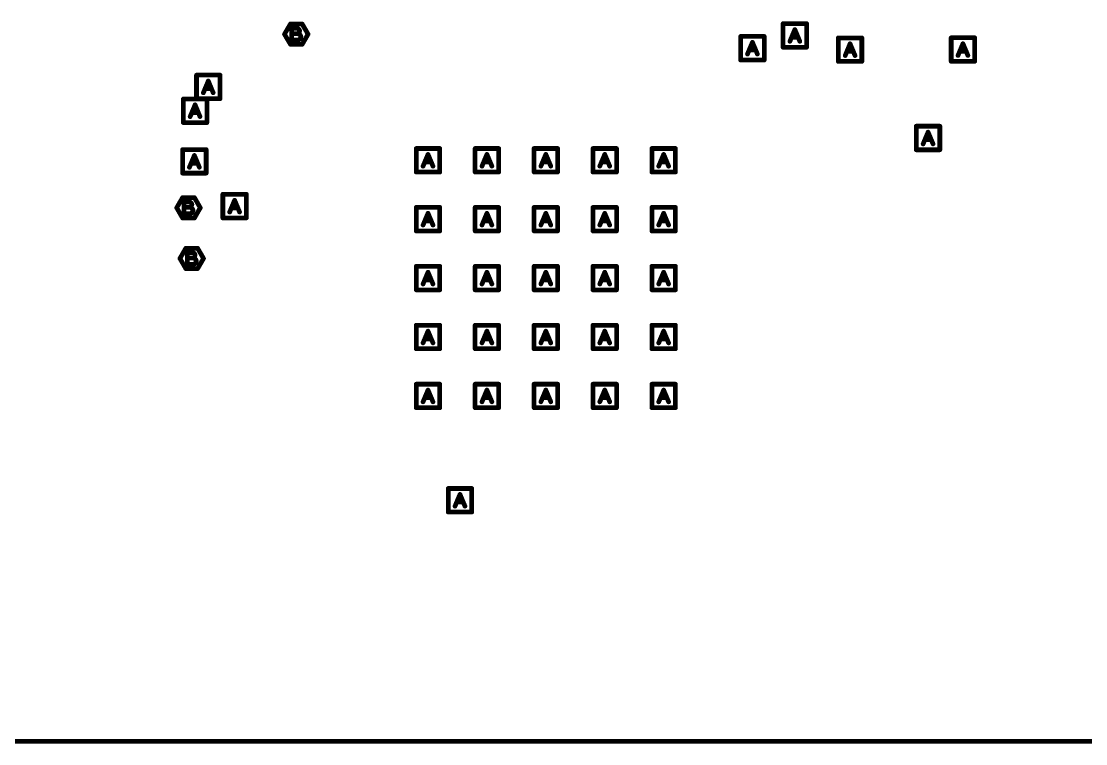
# Model space of a CAD drawing. Extents: x -14.2 to 19.9, y -5.2 to 16.9.
# Drawn here: x 1.063 to 2.418, y -0.003 to 0.917 of the extents above; entities that cross this region are included whole.
import ezdxf

# ---------------------------------------------------------------- set-up
doc = ezdxf.new("R2010")
doc.units = 0
doc.layers.get('0').update_dxf_attribs({"linetype": 'CONTINUOUS'})
doc.layers.add('FAB', color=2, linetype='CONTINUOUS')

# ---------------------------------------------------------------- blocks, each defined once
blk = doc.blocks.new('ROUND_1')
at = {"const_width": 0.003}
blk.add_lwpolyline([(-0.0015, 0, 1), (0.0015, 0, 1)], format="xyb", close=True, dxfattribs=at)

msp = doc.modelspace()

# ---------------------------------------------------------------- linework, layer by layer
at = {"layer": 'FAB', "const_width": 0.006}
for points in [[(1.3984, 0.9002), (1.406, 0.9132)], [(1.406, 0.9132), (1.4209, 0.9132)], [(1.4144, 0.9077), (1.4077, 0.9077)], [(1.4077, 0.9077), (1.4077, 0.8928)], [(1.4162, 0.907), (1.4144, 0.9077)], [(1.4172, 0.906), (1.4162, 0.907)], [(1.4177, 0.9045), (1.4172, 0.906)], [(1.4209, 0.9132), (1.4284, 0.9002)], [(2.0331, 0.8836), (2.0331, 0.9136)], [(2.0331, 0.9136), (2.0631, 0.9136)], [(2.0418, 0.8911), (2.0481, 0.9061)], [(2.0481, 0.9061), (2.0544, 0.8911)], [(2.0631, 0.9136), (2.0631, 0.8836)], [(1.406, 0.8873), (1.3984, 0.9002)], [(1.4154, 0.9008), (1.4077, 0.9008)], [(1.4077, 0.8928), (1.416, 0.8928)], [(1.4154, 0.9008), (1.4164, 0.9015)], [(1.4172, 0.9002), (1.4154, 0.9008)], [(1.416, 0.8928), (1.4177, 0.8937)], [(1.4164, 0.9015), (1.4172, 0.9027)], [(1.4172, 0.9027), (1.4177, 0.9045)], [(1.4187, 0.8987), (1.4172, 0.9002)], [(1.4177, 0.8937), (1.4187, 0.8952)], [(1.4192, 0.897), (1.4187, 0.8987)], [(1.4187, 0.8952), (1.4192, 0.897)], [(1.4284, 0.9002), (1.4209, 0.8873)], [(1.9791, 0.8673), (1.9791, 0.8973)], [(1.9791, 0.8973), (2.0091, 0.8973)], [(2.0091, 0.8973), (2.0091, 0.8673)], [(2.0521, 0.8964), (2.0441, 0.8964)], [(2.1034, 0.8655), (2.1034, 0.8955)], [(2.1034, 0.8955), (2.1334, 0.8955)], [(2.1334, 0.8955), (2.1334, 0.8655)], [(2.2471, 0.8657), (2.2471, 0.8956)], [(2.2471, 0.8956), (2.2771, 0.8956)], [(2.2771, 0.8956), (2.2771, 0.8657)], [(1.4209, 0.8873), (1.406, 0.8873)], [(1.9878, 0.8749), (1.9941, 0.8899)], [(1.9981, 0.8801), (1.9901, 0.8801)], [(1.9941, 0.8899), (2.0004, 0.8749)], [(2.0631, 0.8836), (2.0331, 0.8836)], [(2.1122, 0.873), (2.1184, 0.888)], [(2.1224, 0.8782), (2.1144, 0.8782)], [(2.1184, 0.888), (2.1247, 0.873)], [(2.2558, 0.8731), (2.2621, 0.8881)], [(2.2661, 0.8784), (2.2581, 0.8784)], [(2.2621, 0.8881), (2.2684, 0.8731)], [(2.0091, 0.8673), (1.9791, 0.8673)], [(2.1334, 0.8655), (2.1034, 0.8655)], [(2.2771, 0.8657), (2.2471, 0.8657)], [(1.2864, 0.8181), (1.2864, 0.8481)], [(1.2864, 0.8481), (1.3164, 0.8481)], [(1.2951, 0.8256), (1.3014, 0.8406)], [(1.3014, 0.8406), (1.3076, 0.8256)], [(1.3164, 0.8481), (1.3164, 0.8181)], [(1.3054, 0.8308), (1.2974, 0.8308)], [(1.2696, 0.7877), (1.2696, 0.8177)], [(1.2696, 0.8177), (1.2996, 0.8177)], [(1.2783, 0.7953), (1.2846, 0.8103)], [(1.2846, 0.8103), (1.2908, 0.7953)], [(1.3164, 0.8181), (1.2864, 0.8181)], [(1.2996, 0.8177), (1.2996, 0.7877)], [(1.2886, 0.8005), (1.2806, 0.8005)], [(1.2996, 0.7877), (1.2696, 0.7877)], [(2.2027, 0.753), (2.2027, 0.7831)], [(2.2027, 0.7831), (2.2327, 0.7831)], [(2.2327, 0.7831), (2.2327, 0.753)], [(2.2114, 0.7605), (2.2177, 0.7755)], [(2.2177, 0.7755), (2.224, 0.7605)], [(2.2217, 0.7658), (2.2137, 0.7658)], [(1.2687, 0.7233), (1.2687, 0.7533)], [(1.2687, 0.7533), (1.2987, 0.7533)], [(1.2774, 0.7308), (1.2837, 0.7458)], [(1.2837, 0.7458), (1.29, 0.7308)], [(1.2987, 0.7533), (1.2987, 0.7233)], [(1.5661, 0.7247), (1.5661, 0.7547)], [(1.5661, 0.7547), (1.5961, 0.7547)], [(1.5748, 0.7322), (1.5811, 0.7472)], [(1.5811, 0.7472), (1.5874, 0.7322)], [(1.5961, 0.7547), (1.5961, 0.7247)], [(1.6411, 0.7247), (1.6411, 0.7547)], [(1.6411, 0.7547), (1.6711, 0.7547)], [(1.6498, 0.7322), (1.6561, 0.7472)], [(1.6561, 0.7472), (1.6624, 0.7322)], [(1.6711, 0.7547), (1.6711, 0.7247)], [(1.7161, 0.7247), (1.7161, 0.7547)], [(1.7161, 0.7547), (1.7461, 0.7547)], [(1.7248, 0.7322), (1.7311, 0.7472)], [(1.7311, 0.7472), (1.7374, 0.7322)], [(1.7461, 0.7547), (1.7461, 0.7247)], [(1.7911, 0.7247), (1.7911, 0.7547)], [(1.7911, 0.7547), (1.8211, 0.7547)], [(1.7998, 0.7322), (1.8061, 0.7472)], [(1.8061, 0.7472), (1.8124, 0.7322)], [(1.8211, 0.7547), (1.8211, 0.7247)], [(1.8661, 0.7247), (1.8661, 0.7547)], [(1.8661, 0.7547), (1.8961, 0.7547)], [(1.8748, 0.7322), (1.8811, 0.7472)], [(1.8811, 0.7472), (1.8874, 0.7322)], [(1.8961, 0.7547), (1.8961, 0.7247)], [(2.2327, 0.753), (2.2027, 0.753)], [(1.2877, 0.736), (1.2797, 0.736)], [(1.5851, 0.7374), (1.5771, 0.7374)], [(1.6601, 0.7374), (1.6521, 0.7374)], [(1.7351, 0.7374), (1.7271, 0.7374)], [(1.8101, 0.7374), (1.8021, 0.7374)], [(1.8851, 0.7374), (1.8771, 0.7374)], [(1.2987, 0.7233), (1.2687, 0.7233)], [(1.5961, 0.7247), (1.5661, 0.7247)], [(1.6711, 0.7247), (1.6411, 0.7247)], [(1.7461, 0.7247), (1.7161, 0.7247)], [(1.8211, 0.7247), (1.7911, 0.7247)], [(1.8961, 0.7247), (1.8661, 0.7247)], [(1.2612, 0.6792), (1.2687, 0.6922)], [(1.2687, 0.6922), (1.2837, 0.6922)], [(1.2837, 0.6922), (1.2912, 0.6792)], [(1.3199, 0.6663), (1.3199, 0.6964)], [(1.3199, 0.6964), (1.3499, 0.6964)], [(1.3286, 0.6738), (1.3349, 0.6888)], [(1.3349, 0.6888), (1.3412, 0.6738)], [(1.3499, 0.6964), (1.3499, 0.6663)], [(1.2687, 0.6662), (1.2612, 0.6792)], [(1.2772, 0.6867), (1.2705, 0.6867)], [(1.2705, 0.6867), (1.2705, 0.6717)], [(1.2782, 0.6797), (1.2705, 0.6797)], [(1.279, 0.686), (1.2772, 0.6867)], [(1.2782, 0.6797), (1.2792, 0.6805)], [(1.2799, 0.6792), (1.2782, 0.6797)], [(1.2799, 0.685), (1.279, 0.686)], [(1.2792, 0.6805), (1.2799, 0.6817)], [(1.2805, 0.6835), (1.2799, 0.685)], [(1.2799, 0.6817), (1.2805, 0.6835)], [(1.2814, 0.6777), (1.2799, 0.6792)], [(1.2819, 0.676), (1.2814, 0.6777)], [(1.2814, 0.6742), (1.2819, 0.676)], [(1.2912, 0.6792), (1.2837, 0.6662)], [(1.3389, 0.6791), (1.3309, 0.6791)], [(1.5661, 0.6497), (1.5661, 0.6797)], [(1.5661, 0.6797), (1.5961, 0.6797)], [(1.5961, 0.6797), (1.5961, 0.6497)], [(1.6411, 0.6497), (1.6411, 0.6797)], [(1.6411, 0.6797), (1.6711, 0.6797)], [(1.6711, 0.6797), (1.6711, 0.6497)], [(1.7161, 0.6497), (1.7161, 0.6797)], [(1.7161, 0.6797), (1.7461, 0.6797)], [(1.7461, 0.6797), (1.7461, 0.6497)], [(1.7911, 0.6497), (1.7911, 0.6797)], [(1.7911, 0.6797), (1.8211, 0.6797)], [(1.8211, 0.6797), (1.8211, 0.6497)], [(1.8661, 0.6497), (1.8661, 0.6797)], [(1.8661, 0.6797), (1.8961, 0.6797)], [(1.8961, 0.6797), (1.8961, 0.6497)], [(1.2837, 0.6662), (1.2687, 0.6662)], [(1.2705, 0.6717), (1.2787, 0.6717)], [(1.2787, 0.6717), (1.2805, 0.6727)], [(1.2805, 0.6727), (1.2814, 0.6742)], [(1.3499, 0.6663), (1.3199, 0.6663)], [(1.5748, 0.6572), (1.5811, 0.6722)], [(1.5851, 0.6624), (1.5771, 0.6624)], [(1.5811, 0.6722), (1.5874, 0.6572)], [(1.6498, 0.6572), (1.6561, 0.6722)], [(1.6601, 0.6624), (1.6521, 0.6624)], [(1.6561, 0.6722), (1.6624, 0.6572)], [(1.7248, 0.6572), (1.7311, 0.6722)], [(1.7351, 0.6624), (1.7271, 0.6624)], [(1.7311, 0.6722), (1.7374, 0.6572)], [(1.7998, 0.6572), (1.8061, 0.6722)], [(1.8101, 0.6624), (1.8021, 0.6624)], [(1.8061, 0.6722), (1.8124, 0.6572)], [(1.8748, 0.6572), (1.8811, 0.6722)], [(1.8851, 0.6624), (1.8771, 0.6624)], [(1.8811, 0.6722), (1.8874, 0.6572)], [(1.5961, 0.6497), (1.5661, 0.6497)], [(1.6711, 0.6497), (1.6411, 0.6497)], [(1.7461, 0.6497), (1.7161, 0.6497)], [(1.8211, 0.6497), (1.7911, 0.6497)], [(1.8961, 0.6497), (1.8661, 0.6497)], [(1.2653, 0.6147), (1.2728, 0.6277)], [(1.2728, 0.6277), (1.2878, 0.6277)], [(1.2813, 0.6222), (1.2746, 0.6222)], [(1.2746, 0.6222), (1.2746, 0.6072)], [(1.2831, 0.6215), (1.2813, 0.6222)], [(1.2841, 0.6205), (1.2831, 0.6215)], [(1.2846, 0.619), (1.2841, 0.6205)], [(1.2878, 0.6277), (1.2953, 0.6147)], [(1.2728, 0.6018), (1.2653, 0.6147)], [(1.2823, 0.6153), (1.2746, 0.6153)], [(1.2746, 0.6072), (1.2828, 0.6072)], [(1.2823, 0.6153), (1.2833, 0.616)], [(1.2841, 0.6147), (1.2823, 0.6153)], [(1.2828, 0.6072), (1.2846, 0.6082)], [(1.2833, 0.616), (1.2841, 0.6172)], [(1.2841, 0.6172), (1.2846, 0.619)], [(1.2856, 0.6132), (1.2841, 0.6147)], [(1.2846, 0.6082), (1.2856, 0.6097)], [(1.2861, 0.6115), (1.2856, 0.6132)], [(1.2856, 0.6097), (1.2861, 0.6115)], [(1.2953, 0.6147), (1.2878, 0.6018)], [(1.2878, 0.6018), (1.2728, 0.6018)], [(1.5661, 0.5747), (1.5661, 0.6047)], [(1.5661, 0.6047), (1.5961, 0.6047)], [(1.5748, 0.5822), (1.5811, 0.5972)], [(1.5811, 0.5972), (1.5874, 0.5822)], [(1.5961, 0.6047), (1.5961, 0.5747)], [(1.6411, 0.5747), (1.6411, 0.6047)], [(1.6411, 0.6047), (1.6711, 0.6047)], [(1.6498, 0.5822), (1.6561, 0.5972)], [(1.6561, 0.5972), (1.6624, 0.5822)], [(1.6711, 0.6047), (1.6711, 0.5747)], [(1.7161, 0.5747), (1.7161, 0.6047)], [(1.7161, 0.6047), (1.7461, 0.6047)], [(1.7248, 0.5822), (1.7311, 0.5972)], [(1.7311, 0.5972), (1.7374, 0.5822)], [(1.7461, 0.6047), (1.7461, 0.5747)], [(1.7911, 0.5747), (1.7911, 0.6047)], [(1.7911, 0.6047), (1.8211, 0.6047)], [(1.7998, 0.5822), (1.8061, 0.5972)], [(1.8061, 0.5972), (1.8124, 0.5822)], [(1.8211, 0.6047), (1.8211, 0.5747)], [(1.8661, 0.5747), (1.8661, 0.6047)], [(1.8661, 0.6047), (1.8961, 0.6047)], [(1.8748, 0.5822), (1.8811, 0.5972)], [(1.8811, 0.5972), (1.8874, 0.5822)], [(1.8961, 0.6047), (1.8961, 0.5747)], [(1.5851, 0.5874), (1.5771, 0.5874)], [(1.6601, 0.5874), (1.6521, 0.5874)], [(1.7351, 0.5874), (1.7271, 0.5874)], [(1.8101, 0.5874), (1.8021, 0.5874)], [(1.8851, 0.5874), (1.8771, 0.5874)], [(1.5961, 0.5747), (1.5661, 0.5747)], [(1.6711, 0.5747), (1.6411, 0.5747)], [(1.7461, 0.5747), (1.7161, 0.5747)], [(1.8211, 0.5747), (1.7911, 0.5747)], [(1.8961, 0.5747), (1.8661, 0.5747)], [(1.5661, 0.4997), (1.5661, 0.5297)], [(1.5661, 0.5297), (1.5961, 0.5297)], [(1.5961, 0.5297), (1.5961, 0.4997)], [(1.6411, 0.4997), (1.6411, 0.5297)], [(1.6411, 0.5297), (1.6711, 0.5297)], [(1.6711, 0.5297), (1.6711, 0.4997)], [(1.7161, 0.4997), (1.7161, 0.5297)], [(1.7161, 0.5297), (1.7461, 0.5297)], [(1.7461, 0.5297), (1.7461, 0.4997)], [(1.7911, 0.4997), (1.7911, 0.5297)], [(1.7911, 0.5297), (1.8211, 0.5297)], [(1.8211, 0.5297), (1.8211, 0.4997)], [(1.8661, 0.4997), (1.8661, 0.5297)], [(1.8661, 0.5297), (1.8961, 0.5297)], [(1.8961, 0.5297), (1.8961, 0.4997)], [(1.5748, 0.5072), (1.5811, 0.5222)], [(1.5851, 0.5124), (1.5771, 0.5124)], [(1.5811, 0.5222), (1.5874, 0.5072)], [(1.6498, 0.5072), (1.6561, 0.5222)], [(1.6601, 0.5124), (1.6521, 0.5124)], [(1.6561, 0.5222), (1.6624, 0.5072)], [(1.7248, 0.5072), (1.7311, 0.5222)], [(1.7351, 0.5124), (1.7271, 0.5124)], [(1.7311, 0.5222), (1.7374, 0.5072)], [(1.7998, 0.5072), (1.8061, 0.5222)], [(1.8101, 0.5124), (1.8021, 0.5124)], [(1.8061, 0.5222), (1.8124, 0.5072)], [(1.8748, 0.5072), (1.8811, 0.5222)], [(1.8851, 0.5124), (1.8771, 0.5124)], [(1.8811, 0.5222), (1.8874, 0.5072)], [(1.5961, 0.4997), (1.5661, 0.4997)], [(1.6711, 0.4997), (1.6411, 0.4997)], [(1.7461, 0.4997), (1.7161, 0.4997)], [(1.8211, 0.4997), (1.7911, 0.4997)], [(1.8961, 0.4997), (1.8661, 0.4997)], [(1.5661, 0.4247), (1.5661, 0.4547)], [(1.5661, 0.4547), (1.5961, 0.4547)], [(1.5748, 0.4322), (1.5811, 0.4472)], [(1.5811, 0.4472), (1.5874, 0.4322)], [(1.5961, 0.4547), (1.5961, 0.4247)], [(1.6411, 0.4247), (1.6411, 0.4547)], [(1.6411, 0.4547), (1.6711, 0.4547)], [(1.6498, 0.4322), (1.6561, 0.4472)], [(1.6561, 0.4472), (1.6624, 0.4322)], [(1.6711, 0.4547), (1.6711, 0.4247)], [(1.7161, 0.4247), (1.7161, 0.4547)], [(1.7161, 0.4547), (1.7461, 0.4547)], [(1.7248, 0.4322), (1.7311, 0.4472)], [(1.7311, 0.4472), (1.7374, 0.4322)], [(1.7461, 0.4547), (1.7461, 0.4247)], [(1.7911, 0.4247), (1.7911, 0.4547)], [(1.7911, 0.4547), (1.8211, 0.4547)], [(1.7998, 0.4322), (1.8061, 0.4472)], [(1.8061, 0.4472), (1.8124, 0.4322)], [(1.8211, 0.4547), (1.8211, 0.4247)], [(1.8661, 0.4247), (1.8661, 0.4547)], [(1.8661, 0.4547), (1.8961, 0.4547)], [(1.8748, 0.4322), (1.8811, 0.4472)], [(1.8811, 0.4472), (1.8874, 0.4322)], [(1.8961, 0.4547), (1.8961, 0.4247)], [(1.5851, 0.4374), (1.5771, 0.4374)], [(1.6601, 0.4374), (1.6521, 0.4374)], [(1.7351, 0.4374), (1.7271, 0.4374)], [(1.8101, 0.4374), (1.8021, 0.4374)], [(1.8851, 0.4374), (1.8771, 0.4374)], [(1.5961, 0.4247), (1.5661, 0.4247)], [(1.6711, 0.4247), (1.6411, 0.4247)], [(1.7461, 0.4247), (1.7161, 0.4247)], [(1.8211, 0.4247), (1.7911, 0.4247)], [(1.8961, 0.4247), (1.8661, 0.4247)], [(1.6068, 0.2919), (1.6068, 0.3219)], [(1.6068, 0.3219), (1.6368, 0.3219)], [(1.6155, 0.2994), (1.6218, 0.3144)], [(1.6218, 0.3144), (1.6281, 0.2994)], [(1.6368, 0.3219), (1.6368, 0.2919)], [(1.6258, 0.3046), (1.6178, 0.3046)], [(1.6368, 0.2919), (1.6068, 0.2919)], [(0, 0), (4.5276, 0)]]:
    msp.add_lwpolyline(points, dxfattribs=at)

# ---------------------------------------------------------------- block references
at = {"layer": 'FAB'}
for p in [(1.406, 0.9132), (1.406, 0.9132), (1.4077, 0.9077), (1.4077, 0.9077), (1.4144, 0.9077), (1.4144, 0.9077), (1.4162, 0.907), (1.4162, 0.907), (1.4172, 0.906), (1.4172, 0.906), (1.4209, 0.9132), (1.4209, 0.9132), (2.0331, 0.9136), (2.0331, 0.9136), (2.0481, 0.9061), (2.0481, 0.9061), (2.0631, 0.9136), (2.0631, 0.9136), (1.3984, 0.9002), (1.3984, 0.9002), (1.4077, 0.9008), (1.4077, 0.8928), (1.4077, 0.8928), (1.4154, 0.9008), (1.4154, 0.9008), (1.4154, 0.9008), (1.416, 0.8928), (1.416, 0.8928), (1.4164, 0.9015), (1.4164, 0.9015), (1.4172, 0.9027), (1.4172, 0.9027), (1.4172, 0.9002), (1.4172, 0.9002), (1.4177, 0.9045), (1.4177, 0.9045), (1.4177, 0.8937), (1.4177, 0.8937), (1.4187, 0.8987), (1.4187, 0.8987), (1.4187, 0.8952), (1.4187, 0.8952), (1.4192, 0.897), (1.4192, 0.897), (1.4284, 0.9002), (1.4284, 0.9002), (1.9791, 0.8973), (1.9791, 0.8973), (2.0091, 0.8973), (2.0091, 0.8973), (2.0441, 0.8964), (2.0521, 0.8964), (2.1034, 0.8955), (2.1034, 0.8955), (2.1334, 0.8955), (2.1334, 0.8955), (2.2471, 0.8956), (2.2471, 0.8956), (2.2771, 0.8956), (2.2771, 0.8956), (1.406, 0.8873), (1.406, 0.8873), (1.4209, 0.8873), (1.4209, 0.8873), (1.9901, 0.8801), (1.9941, 0.8899), (1.9941, 0.8899), (1.9981, 0.8801), (2.0331, 0.8836), (2.0331, 0.8836), (2.0418, 0.8911), (2.0544, 0.8911), (2.0631, 0.8836), (2.0631, 0.8836), (2.1144, 0.8782), (2.1184, 0.888), (2.1184, 0.888), (2.1224, 0.8782), (2.2581, 0.8784), (2.2621, 0.8881), (2.2621, 0.8881), (2.2661, 0.8784), (1.9791, 0.8673), (1.9791, 0.8673), (1.9878, 0.8749), (2.0004, 0.8749), (2.0091, 0.8673), (2.0091, 0.8673), (2.1034, 0.8655), (2.1034, 0.8655), (2.1122, 0.873), (2.1247, 0.873), (2.1334, 0.8655), (2.1334, 0.8655), (2.2471, 0.8657), (2.2471, 0.8657), (2.2558, 0.8731), (2.2684, 0.8731), (2.2771, 0.8657), (2.2771, 0.8657), (1.2864, 0.8481), (1.2864, 0.8481), (1.3014, 0.8406), (1.3014, 0.8406), (1.3164, 0.8481), (1.3164, 0.8481), (1.2951, 0.8256), (1.2974, 0.8308), (1.3054, 0.8308), (1.3076, 0.8256), (1.2696, 0.8177), (1.2696, 0.8177), (1.2846, 0.8103), (1.2846, 0.8103), (1.2864, 0.8181), (1.2864, 0.8181), (1.2996, 0.8177), (1.2996, 0.8177), (1.3164, 0.8181), (1.3164, 0.8181), (1.2806, 0.8005), (1.2886, 0.8005), (1.2696, 0.7877), (1.2696, 0.7877), (1.2783, 0.7953), (1.2908, 0.7953), (1.2996, 0.7877), (1.2996, 0.7877), (2.2027, 0.7831), (2.2027, 0.7831), (2.2327, 0.7831), (2.2327, 0.7831), (2.2177, 0.7755), (2.2177, 0.7755), (2.2114, 0.7605), (2.2137, 0.7658), (2.2217, 0.7658), (2.224, 0.7605), (1.2687, 0.7533), (1.2687, 0.7533), (1.2837, 0.7458), (1.2837, 0.7458), (1.2987, 0.7533), (1.2987, 0.7533), (1.5661, 0.7547), (1.5661, 0.7547), (1.5811, 0.7472), (1.5811, 0.7472), (1.5961, 0.7547), (1.5961, 0.7547), (1.6411, 0.7547), (1.6411, 0.7547), (1.6561, 0.7472), (1.6561, 0.7472), (1.6711, 0.7547), (1.6711, 0.7547), (1.7161, 0.7547), (1.7161, 0.7547), (1.7311, 0.7472), (1.7311, 0.7472), (1.7461, 0.7547), (1.7461, 0.7547), (1.7911, 0.7547), (1.7911, 0.7547), (1.8061, 0.7472), (1.8061, 0.7472), (1.8211, 0.7547), (1.8211, 0.7547), (1.8661, 0.7547), (1.8661, 0.7547), (1.8811, 0.7472), (1.8811, 0.7472), (1.8961, 0.7547), (1.8961, 0.7547), (2.2027, 0.753), (2.2027, 0.753), (2.2327, 0.753), (2.2327, 0.753), (1.2774, 0.7308), (1.2797, 0.736), (1.2877, 0.736), (1.29, 0.7308), (1.5748, 0.7322), (1.5771, 0.7374), (1.5851, 0.7374), (1.5874, 0.7322), (1.6498, 0.7322), (1.6521, 0.7374), (1.6601, 0.7374), (1.6624, 0.7322), (1.7248, 0.7322), (1.7271, 0.7374), (1.7351, 0.7374), (1.7374, 0.7322), (1.7998, 0.7322), (1.8021, 0.7374), (1.8101, 0.7374), (1.8124, 0.7322), (1.8748, 0.7322), (1.8771, 0.7374), (1.8851, 0.7374), (1.8874, 0.7322), (1.2687, 0.7233), (1.2687, 0.7233), (1.2987, 0.7233), (1.2987, 0.7233), (1.5661, 0.7247), (1.5661, 0.7247), (1.5961, 0.7247), (1.5961, 0.7247), (1.6411, 0.7247), (1.6411, 0.7247), (1.6711, 0.7247), (1.6711, 0.7247), (1.7161, 0.7247), (1.7161, 0.7247), (1.7461, 0.7247), (1.7461, 0.7247), (1.7911, 0.7247), (1.7911, 0.7247), (1.8211, 0.7247), (1.8211, 0.7247), (1.8661, 0.7247), (1.8661, 0.7247), (1.8961, 0.7247), (1.8961, 0.7247), (1.2687, 0.6922), (1.2687, 0.6922), (1.2837, 0.6922), (1.2837, 0.6922), (1.3199, 0.6964), (1.3199, 0.6964), (1.3349, 0.6888), (1.3349, 0.6888), (1.3499, 0.6964), (1.3499, 0.6964), (1.2612, 0.6792), (1.2612, 0.6792), (1.2705, 0.6867), (1.2705, 0.6867), (1.2705, 0.6797), (1.2772, 0.6867), (1.2772, 0.6867), (1.2782, 0.6797), (1.2782, 0.6797), (1.2782, 0.6797), (1.279, 0.686), (1.279, 0.686), (1.2792, 0.6805), (1.2792, 0.6805), (1.2799, 0.685), (1.2799, 0.685), (1.2799, 0.6817), (1.2799, 0.6817), (1.2799, 0.6792), (1.2799, 0.6792), (1.2805, 0.6835), (1.2805, 0.6835), (1.2814, 0.6777), (1.2814, 0.6777), (1.2819, 0.676), (1.2819, 0.676), (1.2912, 0.6792), (1.2912, 0.6792), (1.3309, 0.6791), (1.3389, 0.6791), (1.5661, 0.6797), (1.5661, 0.6797), (1.5961, 0.6797), (1.5961, 0.6797), (1.6411, 0.6797), (1.6411, 0.6797), (1.6711, 0.6797), (1.6711, 0.6797), (1.7161, 0.6797), (1.7161, 0.6797), (1.7461, 0.6797), (1.7461, 0.6797), (1.7911, 0.6797), (1.7911, 0.6797), (1.8211, 0.6797), (1.8211, 0.6797), (1.8661, 0.6797), (1.8661, 0.6797), (1.8961, 0.6797), (1.8961, 0.6797), (1.2687, 0.6662), (1.2687, 0.6662), (1.2705, 0.6717), (1.2705, 0.6717), (1.2787, 0.6717), (1.2787, 0.6717), (1.2805, 0.6727), (1.2805, 0.6727), (1.2814, 0.6742), (1.2814, 0.6742), (1.2837, 0.6662), (1.2837, 0.6662), (1.3199, 0.6663), (1.3199, 0.6663), (1.3286, 0.6738), (1.3412, 0.6738), (1.3499, 0.6663), (1.3499, 0.6663), (1.5771, 0.6624), (1.5811, 0.6722), (1.5811, 0.6722), (1.5851, 0.6624), (1.6521, 0.6624), (1.6561, 0.6722), (1.6561, 0.6722), (1.6601, 0.6624), (1.7271, 0.6624), (1.7311, 0.6722), (1.7311, 0.6722), (1.7351, 0.6624), (1.8021, 0.6624), (1.8061, 0.6722), (1.8061, 0.6722), (1.8101, 0.6624), (1.8771, 0.6624), (1.8811, 0.6722), (1.8811, 0.6722), (1.8851, 0.6624), (1.5661, 0.6497), (1.5661, 0.6497), (1.5748, 0.6572), (1.5874, 0.6572), (1.5961, 0.6497), (1.5961, 0.6497), (1.6411, 0.6497), (1.6411, 0.6497), (1.6498, 0.6572), (1.6624, 0.6572), (1.6711, 0.6497), (1.6711, 0.6497), (1.7161, 0.6497), (1.7161, 0.6497), (1.7248, 0.6572), (1.7374, 0.6572), (1.7461, 0.6497), (1.7461, 0.6497), (1.7911, 0.6497), (1.7911, 0.6497), (1.7998, 0.6572), (1.8124, 0.6572), (1.8211, 0.6497), (1.8211, 0.6497), (1.8661, 0.6497), (1.8661, 0.6497), (1.8748, 0.6572), (1.8874, 0.6572), (1.8961, 0.6497), (1.8961, 0.6497), (1.2728, 0.6277), (1.2728, 0.6277), (1.2746, 0.6222), (1.2746, 0.6222), (1.2813, 0.6222), (1.2813, 0.6222), (1.2831, 0.6215), (1.2831, 0.6215), (1.2841, 0.6205), (1.2841, 0.6205), (1.2878, 0.6277), (1.2878, 0.6277), (1.2653, 0.6147), (1.2653, 0.6147), (1.2746, 0.6153), (1.2746, 0.6072), (1.2746, 0.6072), (1.2823, 0.6153), (1.2823, 0.6153), (1.2823, 0.6153), (1.2828, 0.6072), (1.2828, 0.6072), (1.2833, 0.616), (1.2833, 0.616), (1.2841, 0.6172), (1.2841, 0.6172), (1.2841, 0.6147), (1.2841, 0.6147), (1.2846, 0.619), (1.2846, 0.619), (1.2846, 0.6082), (1.2846, 0.6082), (1.2856, 0.6132), (1.2856, 0.6132), (1.2856, 0.6097), (1.2856, 0.6097), (1.2861, 0.6115), (1.2861, 0.6115), (1.2953, 0.6147), (1.2953, 0.6147), (1.2728, 0.6018), (1.2728, 0.6018), (1.2878, 0.6018), (1.2878, 0.6018), (1.5661, 0.6047), (1.5661, 0.6047), (1.5811, 0.5972), (1.5811, 0.5972), (1.5961, 0.6047), (1.5961, 0.6047), (1.6411, 0.6047), (1.6411, 0.6047), (1.6561, 0.5972), (1.6561, 0.5972), (1.6711, 0.6047), (1.6711, 0.6047), (1.7161, 0.6047), (1.7161, 0.6047), (1.7311, 0.5972), (1.7311, 0.5972), (1.7461, 0.6047), (1.7461, 0.6047), (1.7911, 0.6047), (1.7911, 0.6047), (1.8061, 0.5972), (1.8061, 0.5972), (1.8211, 0.6047), (1.8211, 0.6047), (1.8661, 0.6047), (1.8661, 0.6047), (1.8811, 0.5972), (1.8811, 0.5972), (1.8961, 0.6047), (1.8961, 0.6047), (1.5748, 0.5822), (1.5771, 0.5874), (1.5851, 0.5874), (1.5874, 0.5822), (1.6498, 0.5822), (1.6521, 0.5874), (1.6601, 0.5874), (1.6624, 0.5822), (1.7248, 0.5822), (1.7271, 0.5874), (1.7351, 0.5874), (1.7374, 0.5822), (1.7998, 0.5822), (1.8021, 0.5874), (1.8101, 0.5874), (1.8124, 0.5822), (1.8748, 0.5822), (1.8771, 0.5874), (1.8851, 0.5874), (1.8874, 0.5822), (1.5661, 0.5747), (1.5661, 0.5747), (1.5961, 0.5747), (1.5961, 0.5747), (1.6411, 0.5747), (1.6411, 0.5747), (1.6711, 0.5747), (1.6711, 0.5747), (1.7161, 0.5747), (1.7161, 0.5747), (1.7461, 0.5747), (1.7461, 0.5747), (1.7911, 0.5747), (1.7911, 0.5747), (1.8211, 0.5747), (1.8211, 0.5747), (1.8661, 0.5747), (1.8661, 0.5747), (1.8961, 0.5747), (1.8961, 0.5747), (1.5661, 0.5297), (1.5661, 0.5297), (1.5961, 0.5297), (1.5961, 0.5297), (1.6411, 0.5297), (1.6411, 0.5297), (1.6711, 0.5297), (1.6711, 0.5297), (1.7161, 0.5297), (1.7161, 0.5297), (1.7461, 0.5297), (1.7461, 0.5297), (1.7911, 0.5297), (1.7911, 0.5297), (1.8211, 0.5297), (1.8211, 0.5297), (1.8661, 0.5297), (1.8661, 0.5297), (1.8961, 0.5297), (1.8961, 0.5297), (1.5771, 0.5124), (1.5811, 0.5222), (1.5811, 0.5222), (1.5851, 0.5124), (1.6521, 0.5124), (1.6561, 0.5222), (1.6561, 0.5222), (1.6601, 0.5124), (1.7271, 0.5124), (1.7311, 0.5222), (1.7311, 0.5222), (1.7351, 0.5124), (1.8021, 0.5124), (1.8061, 0.5222), (1.8061, 0.5222), (1.8101, 0.5124), (1.8771, 0.5124), (1.8811, 0.5222), (1.8811, 0.5222), (1.8851, 0.5124), (1.5661, 0.4997), (1.5661, 0.4997), (1.5748, 0.5072), (1.5874, 0.5072), (1.5961, 0.4997), (1.5961, 0.4997), (1.6411, 0.4997), (1.6411, 0.4997), (1.6498, 0.5072), (1.6624, 0.5072), (1.6711, 0.4997), (1.6711, 0.4997), (1.7161, 0.4997), (1.7161, 0.4997), (1.7248, 0.5072), (1.7374, 0.5072), (1.7461, 0.4997), (1.7461, 0.4997), (1.7911, 0.4997), (1.7911, 0.4997), (1.7998, 0.5072), (1.8124, 0.5072), (1.8211, 0.4997), (1.8211, 0.4997), (1.8661, 0.4997), (1.8661, 0.4997), (1.8748, 0.5072), (1.8874, 0.5072), (1.8961, 0.4997), (1.8961, 0.4997), (1.5661, 0.4547), (1.5661, 0.4547), (1.5811, 0.4472), (1.5811, 0.4472), (1.5961, 0.4547), (1.5961, 0.4547), (1.6411, 0.4547), (1.6411, 0.4547), (1.6561, 0.4472), (1.6561, 0.4472), (1.6711, 0.4547), (1.6711, 0.4547), (1.7161, 0.4547), (1.7161, 0.4547), (1.7311, 0.4472), (1.7311, 0.4472), (1.7461, 0.4547), (1.7461, 0.4547), (1.7911, 0.4547), (1.7911, 0.4547), (1.8061, 0.4472), (1.8061, 0.4472), (1.8211, 0.4547), (1.8211, 0.4547), (1.8661, 0.4547), (1.8661, 0.4547), (1.8811, 0.4472), (1.8811, 0.4472), (1.8961, 0.4547), (1.8961, 0.4547), (1.5748, 0.4322), (1.5771, 0.4374), (1.5851, 0.4374), (1.5874, 0.4322), (1.6498, 0.4322), (1.6521, 0.4374), (1.6601, 0.4374), (1.6624, 0.4322), (1.7248, 0.4322), (1.7271, 0.4374), (1.7351, 0.4374), (1.7374, 0.4322), (1.7998, 0.4322), (1.8021, 0.4374), (1.8101, 0.4374), (1.8124, 0.4322), (1.8748, 0.4322), (1.8771, 0.4374), (1.8851, 0.4374), (1.8874, 0.4322), (1.5661, 0.4247), (1.5661, 0.4247), (1.5961, 0.4247), (1.5961, 0.4247), (1.6411, 0.4247), (1.6411, 0.4247), (1.6711, 0.4247), (1.6711, 0.4247), (1.7161, 0.4247), (1.7161, 0.4247), (1.7461, 0.4247), (1.7461, 0.4247), (1.7911, 0.4247), (1.7911, 0.4247), (1.8211, 0.4247), (1.8211, 0.4247), (1.8661, 0.4247), (1.8661, 0.4247), (1.8961, 0.4247), (1.8961, 0.4247), (1.6068, 0.3219), (1.6068, 0.3219), (1.6218, 0.3144), (1.6218, 0.3144), (1.6368, 0.3219), (1.6368, 0.3219), (1.6155, 0.2994), (1.6178, 0.3046), (1.6258, 0.3046), (1.6281, 0.2994), (1.6068, 0.2919), (1.6068, 0.2919), (1.6368, 0.2919), (1.6368, 0.2919)]:
    msp.add_blockref('ROUND_1', p, dxfattribs=at)

doc.saveas('drawing.dxf')
